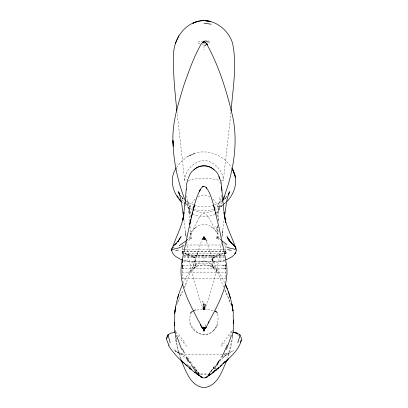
<?xml version="1.0" encoding="UTF-8"?>
<svg xmlns="http://www.w3.org/2000/svg" width="408" height="408" viewBox="0 0 408 408"><rect width="100%" height="100%" fill="white"/><g stroke="black" fill="none" stroke-linecap="round" stroke-linejoin="round"><path stroke-width="0.31" stroke-dasharray="2.04 1.53" d="M225.859 268.785L225.833 264.792L225.859 268.785L182.116 268.785L182.141 265.134L182.116 268.194M182.141 265.134L182.116 268.311L183.575 268.291M221.493 180.805L223.334 180.367C223.212 170.57 213.721 161.099 204 160.283C194.279 161.099 184.788 170.57 184.666 180.367L186.507 180.805M225.859 251.251L225.833 253.455L225.859 251.251L224.89 251.241M219.927 197.594L219.642 207.621L218.438 212.058L218.504 221.519M189.383 221.488L189.674 206.876L188.282 203.373L188.144 200.44M191.566 239.073L189.899 237.614L189.593 239.634L188.669 240.598M204.536 309.641L205.51 304.587L204.536 309.641L204.643 305.628L204 301.803M190.087 235.656L190.618 225.139M204.275 238.864L204.648 238.17L205.275 239.71L205.408 239.022L204.107 237.507L204.444 239.547L204 236.15L204 239.425L204 236.15L203.189 239.828L203.893 237.507L204.275 238.864L204.806 238.292L205.433 238.95L205.061 238.481L205.545 238.706L206.749 241.781L205.545 238.706L205.403 239.057L204.867 238.364L205.403 239.057M186.65 242.235C188.935 265.379 195.559 287.819 203.373 309.601L204 309.198L204 303.965L204.179 309.754L205.142 306.933M217.918 234.641L217.398 224.528M221.35 242.235C219.065 265.379 212.441 287.819 204.627 309.601L204 307.754L203.821 309.754L203.311 303.955L204.393 309.606L204.275 307.122M221.365 195.121L220.692 201.348M230.979 112.231L223.334 180.367M221.977 236.966L224.354 217.714M189.674 206.876L188.904 213.364L188.282 203.373M204 237.915L203.786 239.659L204 236.15L204.214 239.659L204.051 237.839M222.722 230.28L222.09 235.278L222.539 231.78M189.679 227.99L189.842 226.797M192.239 271.198C195.371 268.357 196.824 263.803 195.519 259.728L196.019 261.074L193.581 256.714L194.82 258.203L192.53 256.403L194.871 257.887L189.975 255.403L185.145 253.751L189.48 254.623L184.513 253.761C195.85 255.959 207.539 256.306 218.958 254.541L218.555 254.623L222.885 253.751M218.168 231.856L217.5 227.588L217.801 225.767M209.192 374.325L209.615 372.213L209.064 373.973L208.243 374.411L199.757 374.411L198.936 373.973L195.06 369.184M205.438 326.528L206.045 323.549M203.607 309.606L204 307.754M204.857 306.235L205.418 303.843M231.974 331.342L230.719 334.514L229.26 336.896M228.001 355.735L232.565 337.457L230.734 347.891L227.639 358.454M216.755 213.236L217.704 212.476L218.55 209.697C218.03 205.622 215.954 201.812 212.879 199.094M176.72 304.97L177.235 303.302M178.464 301.696L179.301 299.008M195.646 265.761L196.034 264.598L195.095 266.75L192.392 269.77M193.463 265.654L194.968 261.268M177.404 302.746L183.08 289.818M222.314 201.787L217.704 212.476M208.243 374.411L209.064 373.973L212.94 369.184L214.236 366.42L213.032 368.771L210.477 371.27L212.94 369.184L209.309 373.371M202.455 238.706L202.597 239.057L203.352 238.17L202.567 238.95L203.133 238.364L202.455 238.706L201.256 241.567L196.421 256.846L197.798 252.613L191.505 269.785L184.238 287.257M180.54 295.8L182.299 291.934M184.447 287.584L186.517 283.05M218.066 236.91L216.918 238.573L218.015 236.324L216.602 238.767L218.066 236.91L218.438 239.634L218.479 236.895L220.585 239.736M183.039 283.31C187.66 274.319 193.055 263.017 204 261.135C214.945 263.017 220.34 274.319 224.961 283.31M202.725 239.71L203.893 237.507L202.725 239.71L202.592 239.022L203.352 238.17L203.725 238.864L204.107 237.507L204.811 239.828L204.332 237.854M218.04 323.993C211.599 339.476 193.815 337.243 189.215 321.907M214.786 365.915L213.032 368.771L215.123 366.517M231.362 331.23L226.246 338.727L220.544 345.535M224.385 198.987L225.854 197.839L225.527 198.206L227.531 195.182M225.527 198.206L227.593 195.085M176.526 167.683L180.54 162.277L187.17 156.871L195.106 153.194L187.629 156.697C202.103 146.778 222.783 153.122 231.474 167.683M209.064 373.973L210.426 372.254M190.5 236.13L186.833 240.292M193.861 268.444L194.891 267.179L193.514 268.454C199.252 263.706 207.891 263.925 214.032 267.811L210.309 265.756L214.516 268.454L213.144 267.179L214.169 268.444L212.002 264.598C212.808 267.704 214.608 270.443 217.127 272.422M190.118 234.641L191.933 232.433L190.97 238.303L191.434 238.767M219.667 361.09L226.634 354.506L222.824 357.301L233.432 350.528L228.057 353.318L228.608 353.18L222.86 354.394M205.612 43.982L205.224 45.018L205.617 46.818M203.725 238.864L203.669 237.854L202.597 239.057M221.207 346.336L224.461 342.868M186.466 242.755L187.282 241.97M218.963 360.575L221.942 357.984M203.194 238.292L203.669 237.854M186.344 240.74L188.731 238.354L189.618 238.563M195.121 199.094C192.046 201.812 189.97 205.622 189.45 209.697L190.296 212.476L191.245 213.236M222.391 205.408L220.509 207.07L216 209.401M222.86 204.989L226.154 202.077M222.518 205.193L220.223 207.167L222.146 205.571M222.972 204.801L225.726 202.429M224.069 203.969L226.955 201.572M214.379 204.944L219.494 202.812L221.942 200.899M219.494 202.812L222.074 200.833M224.196 199.206L226.078 197.768M220.667 357.158L222.365 355.878M204.979 42.524L204 43.146L204 49.786M219.081 360.641L221.218 359.341M215.144 369.01L216.153 368.393M205.617 40.922L206.366 40.499L205.474 40.978M189.276 271.565L190.811 270.713M213.496 209.075C207.539 211.477 200.461 211.477 194.504 209.075M214.027 208.784L219.907 205.586M198.125 196.804C201.608 194.448 206.392 194.448 209.875 196.804M195.335 267.113L193.999 267.811L196.681 266.424M215.434 209.692C208.498 213.46 199.502 213.46 192.566 209.692M206.387 41.805L209.299 40.53L207.295 42.376L209.977 42.055L207.325 43.172M193.621 310.733L190.301 312.283C198.839 308.295 209.161 308.295 217.699 312.283L215.577 311.406L217.668 313.334L214.7 310.452M194.177 310.473L195.84 309.703L192.423 311.406L190.332 313.334L191.816 311.936C183.294 325.502 203.414 343.786 214.562 329.215L214.001 329.98L216.102 326.839L215.541 327.945C218.137 322.616 220.029 314.746 214.654 310.422M215.22 369.067L216.388 368.567M213.802 205.188C207.606 207.504 200.394 207.504 194.198 205.188M215.322 214.373C208.213 217.321 199.787 217.321 192.678 214.373M225.16 260.115C211.619 264.665 196.411 264.665 182.876 260.115M198.023 42.055L200.675 41.325L202.562 41.728M223.472 253.628L220.198 254.602L213.16 257.887L215.501 256.403L211.66 259.483L214.455 256.714L212.012 261.074L213.211 258.203L212.512 259.728L211.966 263.002L212.384 265.761M205.438 41.728L207.325 41.325M188.272 180.448C198.563 177.536 209.437 177.536 219.728 180.448M224.135 354.277L227.848 353.797L224.165 354.067M198.13 43.62L200.588 43.437M204 45.319L206.662 45.16M224.4 265.139L225.859 265.078M184.258 260.11L185.671 260.075M183.575 256.285L224.4 256.285M182.845 260.146L183.554 260.131M224.405 251.44L183.575 251.44M224.89 251.43L225.859 251.41M182.687 278.424L184.329 278.389M225.859 278.445L182.141 278.445L182.141 264.476M186.374 260.064L187.787 260.039M182.662 265.185L225.833 265.195M182.141 249.64L184.345 249.609M182.141 272.136L225.859 272.136M184.263 255.403L224.446 255.408M224.446 255.342L184.258 255.342M192.01 261.727L215.985 261.722L213.874 261.722M186.507 244.999L223.125 244.999M222.697 253.251L184.227 253.246M201.629 255.536L204.015 255.53L204.015 260.921M183.549 261.742L214.577 261.727M183.233 244.999L182.141 244.999L182.141 245.529M223.671 244.999L225.859 244.999L225.859 253.225M184.885 249.609L223.115 249.609M183.549 257.142L224.451 257.142M222.319 354.2L185.681 354.2L179.943 353.318L175.047 351.339L185.212 355.557L178.097 352.543L174.048 349.722L182.233 355.256L185.625 358.239M215.281 261.727L224.451 261.742M224.4 251.236L182.116 251.251L182.116 254.48M193.423 261.722L194.126 261.727M222.936 268.275L225.859 268.311M219.509 260.034L224.446 260.131M223.655 249.609L225.859 249.64M182.116 251.41L183.085 251.43M217.694 269.54L219.28 269.632M198.691 373.371L199.14 373.748L196.829 371.53L196.1 368.975L197.574 372.254L198.936 373.973L206.994 373.957L209.294 374.376M198.762 374.044L199.757 374.411M188.006 358.214L189.144 358.581M217.5 227.588L215.608 226.848L217.994 232.575M186.012 200.864L188.425 202.751L193.621 204.944M188.899 366.022L190.465 366.741L186.895 364.421M188.72 361.529L191.117 363.875L188.72 361.529L191.811 363.043L189.45 360.968M192 209.401L187.491 207.07L184.727 204.714M193.973 208.784L188.093 205.586L185.502 203.118M215.643 269.77L217.224 270.713M203.021 42.524L204 43.146L203.419 41.453M237.17 334.422L238.91 335.682M188.425 202.751L186.058 200.899M182.147 197.839L183.615 198.987L182.147 197.839L182.473 198.206L180.469 195.182M189.899 237.614L191.112 238.573M189.817 367.164L192.372 369.265M181.045 201.572L184.268 204.321M182.05 199.833L185.074 202.71M197.574 372.254L199.14 373.748M219.341 238.354L221.202 240.292M186.793 346.336L180.841 339.655M194.55 368.317L192.877 366.517L195.886 368.404L190.862 363.543L191.536 364.533M202.388 43.982L202.776 45.018M184.339 341.986L177.959 333.321M194.968 368.771L196.829 371.53M180.489 195.34L182.845 199.028L180.601 195.503M178.74 336.896L177.281 334.514L176.026 331.342M224.895 290.302L228.699 299.008L230.189 304.123M190.296 212.476L185.905 202.368M224.92 289.818L230.596 302.746M223.763 287.257L214.832 265.491L205.581 238.828M180.361 358.454L177.266 347.891L175.797 339.747M219.642 207.621L218.193 203.398L218.438 212.058M181.162 359.157L178.112 349.151L176.006 340.129M211.579 256.846L213.032 261.268M202.878 307.836L203.464 309.641L204 309.198L204.643 305.628L204.627 309.601L204 309.198L202.817 301.063L204 309.198L203.464 309.641L203.357 305.628M198.936 373.973L198.385 372.213L198.706 373.794M230.765 303.302L231.28 304.97M218.703 220.31L216.781 211.956L216.99 215.501M217.061 238.303L216.52 235.804M189.598 212.058L190.337 216.719M187.813 204.882L186.665 195.121M183.886 219.529L186.084 237.543M186.14 237.043L185.462 231.78L185.91 235.278M175.884 339.828L176.154 342.037M184.666 180.367L177.021 112.231M220.045 181.999L220.172 184.166M182.141 253.246L182.116 251.251L182.141 253.985M225.859 264.476L225.859 277.369M182.141 247.355L182.141 254.862M182.116 265.078L182.116 268.785M197.345 221.335L192.953 229.449L189.934 234.049L194.494 228.398L193.382 229.684L196.472 226.924L195.631 227.491C200.44 223.385 207.59 223.385 212.4 227.491L211.563 226.924L214.649 229.684L218.096 234.049C211.885 227.97 206.014 200.384 197.345 221.335M224.273 265.149L222.712 265.144L224.273 265.164"/><path stroke-width="0.61" d="M186.344 189.567L186.553 184.477L187.828 179.219M174.532 322.519L174.624 332.326M233.417 323.335L233.162 314.471M232.427 336.62L232.616 332.546L233.106 332.321L237.288 333.203L239.97 334.81L241.567 338.716C239.884 349.401 230.658 356.781 223.145 363.681M233.376 332.326L233.294 320.091M186.221 189.399L184.987 203.684L185.094 202.567L182.891 220.121L184.039 212.517L183.044 218.953L183.824 215.22C181.983 226.032 176.633 235.712 173.063 245.963M174.838 314.471L174.491 320.953L174.741 325.762M231.101 111.063C232.779 88.612 237.247 65.617 232.565 43.299C227.899 27.29 208.779 14.892 192.882 23.276L197.62 21.389L204 20.4M174.619 313.925L175.588 307.076L174.619 313.925C175.659 303.766 178.378 293.796 182.544 284.483M204.143 330.684L204.785 327.415L205.219 327.094L204.831 328.68L204.015 329.343M181.749 262.829C177.919 283.948 189.659 303.2 198.676 321.351M224.436 217.107C226.017 208.651 225.864 199.425 229.872 191.653L228.2 194.172M171.911 248.722C170.779 254.531 177.378 257.897 181.83 259.743M182.197 259.932L190.465 221.003M197.569 21.389L197.62 21.389C182.621 25.383 173.267 40.871 173.497 55.952C173.048 74.378 175.022 92.759 176.899 111.063M190.934 219.101L189.654 224.533C192.765 212.68 194.545 200.134 200.501 189.276L199.502 191.123L200.761 188.771L202.516 186.808L204.015 186.262L204.811 186.441L206.749 188.21L206.183 187.415C211.145 193.999 212.696 202.363 214.919 210.145M191.755 215.633L191.311 217.418L192.617 212.145L192.194 213.802M203.342 42.396L203.674 41.081M193.117 210.145L194.458 205.122L193.117 210.145L193.499 208.631M177.602 298.207L178.786 294.443L178.459 295.448M188.496 178.592C190.347 167.459 206.091 161.135 214.062 170.009M237.813 342.796L239.634 336.676L239.97 334.81L239.659 334.779M231.464 335.493L226.409 349.442M222.533 201.205C232.983 173.895 238.981 143.519 232.234 114.592C226.307 89.954 218.637 65.214 206.173 43.07L206.178 43.309M222.972 200.042L224.242 196.518M227.236 359.56C222.176 370.255 217.918 386.279 204 387.6C190.082 386.279 185.824 370.255 180.764 359.56M171.982 248.452L171.656 250.385L172.533 246.891L178.765 240.552L177.903 241.725M203.22 42.253L203.582 41.346L204.418 41.346L207.341 44.788L206.336 43.238M175.532 330.577L174.803 332.418L175.384 332.546L175.573 336.62L176.333 339.395M221.906 357.301L227.271 344.933M240.531 342.128L241.373 340.043M174.894 332.321L170.712 333.203L168.03 334.81L166.433 338.716L167.469 342.128L169.111 345.178M166.433 338.716L168.03 334.81L168.341 334.779M178.832 35.664L175.435 43.299M209.437 374.998L207.754 375.987L208.646 375.85L208.876 375.329M208.228 323.054L208.952 321.555M217.061 365.293L219.127 361.085M205.326 327.813L204.831 328.68L205.831 327.991L206.331 327.063M218.81 360.952L214.358 368.725M204.275 328.899L205.316 327.124M205.831 327.991C215.812 307.647 230.387 286.625 226.282 262.829M204.418 41.346L204 41.81L203.582 41.346L202.756 42.702M228.286 194.045L229.316 192.479M201.664 43.238C193.876 56.477 188.899 71.242 183.727 85.66C177.893 105.259 171.049 125.562 173.334 146.248L172.936 140.439C173.308 161.257 177.786 181.881 185.467 201.205M176.164 168.178C168.953 178.719 172.655 192.841 181.045 201.572M226.955 201.572C235.034 193.071 238.797 179.846 232.56 169.233L235.482 177.317L232.565 169.162L231.836 168.178M221.993 364.681L224.782 361.417M202.414 42.677L203.582 41.346M213.047 372.346L215.342 369.847M225.252 362.12L228.307 358.953L225.048 362.161M212.221 372.927L215.898 370.326L218.759 367.45M220.004 366.389L221.717 364.823M215.898 370.326L214.934 370.867L222.131 364.981M174.573 245.019L176.613 243.224M193.968 170.009C201.945 161.129 217.683 167.459 219.535 178.592M210.982 373.932L208.646 375.85L208.284 375.773M186.344 240.695L179.209 245.631M208.646 375.85L213.251 372.422L212.18 372.978M216.658 369.352L218.999 367.792M207.239 376.885C205.443 378.216 202.852 378.41 201.047 376.992L201.965 377.436M184.09 245.534L179.214 247.789L172.905 249.344M226.205 259.743C229.643 257.907 233.993 256.606 235.498 252.593L234.942 253.582C236.273 252.042 237.252 249.176 235.329 247.692M210.069 374.519L210.997 374.07M172.706 247.692L173.66 247.238M205.77 377.425L207.442 376.66L205.683 377.446M214.827 370.785L215.98 370.316M224.094 253.383L225.211 253.036M198.364 375.069L199.716 375.773M178.286 250.165L175.659 250.436M231.29 250.369L227.598 249.614M204 23.19L211.206 24.205M199.354 375.85L200.246 375.987L198.563 374.998L195.422 371.815M199.124 375.329L196.829 374.003L197.87 374.493M196.258 372.917L194.672 372.325L189.026 367.715L191.347 369.327M226.537 246.85C229.255 248.819 233.182 247.957 235.696 249.951M200.761 376.885L202.424 377.655M197.931 374.519L194.672 372.325L195.779 372.927M202.317 377.446L200.348 376.487L202.23 377.425M187.593 365.945C179.994 360.366 173.262 353.119 168.254 345.076M227.042 244.616L221.687 240.695M189.001 367.792L191.342 369.352M200.251 324.365L202.2 327.991L203.505 329.026M202.812 327.094L203.204 328.68L202.812 327.094L203.245 327.415L203.888 330.684M188.802 367.205L185.921 365.033L182.82 361.87M230.132 241.725L226.991 236.589L231.418 243.224L234.187 245.718M234.6 246.065L233.968 245.371L234.626 246.243M209.605 374.738L209.839 375.013M195.718 371.581L191.403 365.043M231.418 243.224L227.929 238.252L229.27 240.552L227.909 238.762C229.984 242.352 234.003 244.3 235.972 247.875M177.077 195.667L178.469 197.691M179.163 198.706L180.902 201.246M179.8 194.172L178.128 191.653L179.811 194.29M179.642 193.994L178.684 192.479C181.871 200.267 182.208 208.881 183.564 217.107M203.755 328.899L202.715 327.124L203.755 329.077M186.701 356.893L188.873 361.085M186.094 357.301L188.17 361.585M199.084 321.555L202.2 327.991M218.928 176.542L221.029 181.886L221.682 188.542M182.422 348.86L184.375 353.002M227.445 289.165L225.874 285.554C229.918 294.515 232.341 304.164 233.381 313.925M225.43 284.442L226.379 286.707M181.591 349.442L176.536 335.493M181.606 360.315L182.498 362.63M235.309 246.947L235.793 248.36M235.758 248.258C231.958 236.298 225.114 225.226 223.997 212.517L225.803 222.671L223.747 209.982L221.814 189.399M170.187 342.796L168.03 334.81M230.398 298.207L228.388 291.72M232.468 330.577L232.555 330.878M213.578 205.122L219.162 228.026L225.838 259.932M215.419 212.145L215.842 213.802M203.245 327.415L203.908 331.107M204.27 329.654L204.015 327.711L204.015 331.148M221.615 186.844L221.911 190.643M225.833 259.61L225.859 262.711M182.141 259.61L182.141 262.864M182.116 260.059L182.116 263.068M181.045 236.589L177.924 241.633L181.045 236.589M203.22 186.441L202.521 186.849L203.215 186.476M226.287 252.924L224.599 253.343L226.287 252.924M210.431 21.389L205.158 20.752L210.431 21.389M235.151 332.693L233.197 332.418L237.4 333.31L235.151 332.693M205.244 42.702L204.326 41.081L205.244 42.702M233.009 310.865L231.856 303.996L233.009 310.865"/></g></svg>
